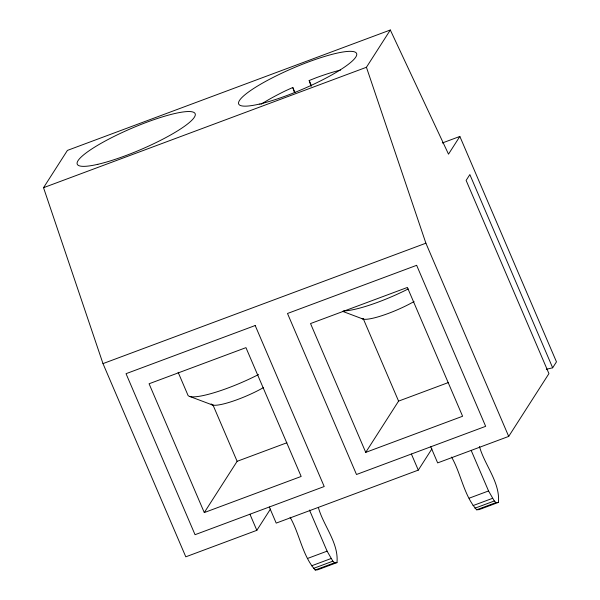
<?xml version="1.0" encoding="UTF-8"?>
<svg xmlns="http://www.w3.org/2000/svg" width="600" height="600" viewBox="0 0 600 600"><rect width="100%" height="100%" fill="white"/><g stroke="black" fill="none" stroke-linecap="round" stroke-linejoin="round"><path stroke-width="0.9" d="M290.108 517.275C299.685 533.977 302.28 555.322 315.195 570L317.61 569.827L336.99 562.605C338.827 542.85 323.445 525.825 318.39 507.585M451.56 457.072C461.138 473.775 463.732 495.112 476.647 509.798L479.062 509.625L498.435 502.403C500.25 482.332 484.582 465.067 479.475 446.528M270.457 509.07L256.837 530.325L185.797 556.815L102.99 363.608L43.53 187.688L67.418 150.405L390.315 30L448.507 154.148L459.855 136.44L556.47 361.853L552.66 367.793L546.315 369.308M43.53 187.688L366.435 67.275L390.315 30M204.285 512.572L301.163 476.452L245.955 347.647L149.078 383.767L204.285 512.572L237.127 461.317L286.868 442.77M365.737 452.37L462.607 416.25L407.4 287.445L310.53 323.565L365.737 452.37L398.58 401.115L448.32 382.567M269.31 507L276.21 523.102L418.29 470.123L431.91 448.868M430.763 446.798L437.662 462.9L508.702 436.41L548.933 373.62L466.118 180.405L469.853 174.585L552.66 367.793M294.968 92.58L292.793 87.495L285.772 90.675A64.117 11.572 -23.2 0 0 260.947 104.34M311.13 86.445L309.18 80.528L316.312 77.692A64.117 11.572 -23.2 0 1 340.53 70.05M442.305 142.988L459.855 136.44M102.99 363.608L425.895 243.202L508.702 436.41M307.725 558.382L327.097 551.16L332.858 561.18L334.567 562.778L336.99 562.605M469.178 498.18L488.55 490.957L494.31 500.978L496.02 502.575L498.435 502.403M311.58 565.815L330.952 558.585M473.025 505.605L492.405 498.382M313.478 568.41L332.858 561.18M474.93 508.2L494.31 500.978M315.195 570L334.567 562.778M476.647 509.798L496.02 502.575M342.397 311.28L363.263 319.14M189.855 396.495L212.587 405.037M471.3 450.705L488.55 490.957M309.18 80.528L310.995 84.765M363.248 318.675L398.58 401.115M411.39 454.028L418.29 470.123M309.48 510.053L327.097 551.16M212.835 404.64L237.127 461.317M249.938 514.23L256.837 530.325M178.132 372.293L187.725 394.68A53.43 9.645 -23.2 0 0 258.57 374.513M366.435 67.275L425.895 243.202M292.793 87.495L294.465 92.565M408.135 288.975A53.43 9.645 -23.2 0 1 343.515 310.89M414.06 301.522A35.468 6.405 -23.2 0 1 361.928 318.51M263.535 387.555A35.468 6.405 -23.2 0 1 229.785 402.188A35.468 6.405 -23.2 0 1 211.178 403.83M255.195 325.522L126.038 373.688L195.045 534.697L324.202 486.533L255.195 325.522M416.647 265.32L287.49 313.485L356.498 474.495L485.655 426.33L416.647 265.32M97.83 164.31A64.117 11.572 -23.2 0 0 194.325 117.27A64.117 11.572 -23.2 0 0 116.445 135.255A64.117 11.572 -23.2 0 0 97.83 164.31M259.282 104.108A64.117 11.572 -23.2 0 0 355.778 57.068A64.117 11.572 -23.2 0 0 277.897 75.052A64.117 11.572 -23.2 0 0 259.282 104.108"/></g></svg>
